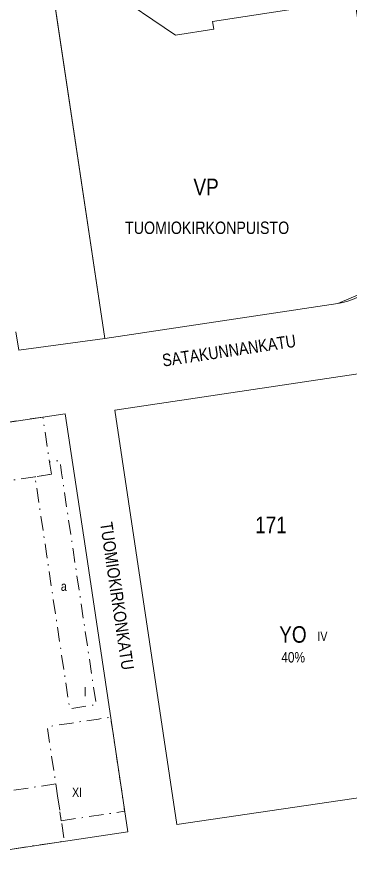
# Model space of a CAD drawing. Header units: metres. Extents: x 24485995 to 24488038, y 6819999 to 6822001.
# Drawn here: x 24487690 to 24487770.6, y 6821278.4 to 6821482.8 of the extents above; entities that cross this region are included whole.
import ezdxf

# ---------------------------------------------------------------- set-up
doc = ezdxf.new("R2010")
doc.units = ezdxf.units.M
for name, pattern in [('k10020', [0]), ('k10040', [10.3, 3.5, -1.5, 0.3, -1.5, 3.5]), ('k10vi1', [0])]:
    doc.linetypes.add(name, pattern=pattern)
for name, color, linetype, lineweight in [('AK_AsemakaavaTeksti_Kadun_puistonnimi', 7, 'Continuous', 0), ('AK_AsemakaavaTeksti_Korttelinumero', 7, 'Continuous', 0), ('AK_AsemakaavaViiva_Kaupunginosan_raja', 7, 'Continuous', 0), ('AK_Kaavamerkinta_Kayttotarkoitusalue', 7, 'Continuous', 0), ('AK_KayttotarkoitusSymboliViiva_Virkistysalueen_kuvio_murtoviiva', 7, 'Continuous', 0), ('AK_KayttotarkoitusViiva', 7, 'Continuous', 0), ('AK_MuuAsemakaavaTeksti_Alueenosan_kayttotarkoitus', 7, 'Continuous', 0), ('AK_MuuAsemakaavaViiva_alueenosan_raja', 7, 'Continuous', 0), ('AK_RakennusalaTeksti_Kerrosala_tai_luku', 7, 'Continuous', 0), ('AK_RakennusalaTeksti_Rakennusoikeus', 7, 'Continuous', 0)]:
    doc.layers.add(name, color=color, linetype=linetype, lineweight=lineweight)
doc.styles.add('ArialNarrow', font='ARIALN.TTF')

msp = doc.modelspace()

# ---------------------------------------------------------------- linework, layer by layer
at = {"layer": 'AK_AsemakaavaViiva_Kaupunginosan_raja', "linetype": 'k10020', "lineweight": 9, "flags": 128}
for points in [[(24487711.25, 6821405.07), (24487767.65, 6821413.49)], [(24487689.77, 6821406.7), (24487690.43, 6821402.25)], [(24487690.43, 6821402.25), (24487711.25, 6821405.07)]]:
    msp.add_lwpolyline(points, dxfattribs=at)
at = {"layer": 'AK_AsemakaavaViiva_Kaupunginosan_raja', "linetype": 'k10020', "lineweight": 9}
msp.add_arc((24487765.46, 6821428.3), 14.97, 278.4177, 353.1183, dxfattribs=at)
at = {"layer": 'AK_KayttotarkoitusSymboliViiva_Virkistysalueen_kuvio_murtoviiva', "linetype": 'k10vi1', "lineweight": 9, "flags": 128}
msp.add_lwpolyline([(24487690.66, 6821542.86), (24487711.25, 6821405.07), (24487767.65, 6821413.49), (24487774.7, 6821416.52), (24487779.32, 6821422.65), (24487780.32, 6821426.51), (24487780.26, 6821430.57), (24487770.44, 6821495.6), (24487759.98, 6821485.14), (24487737.34, 6821481.72), (24487737.62, 6821479.84), (24487728.38, 6821478.44), (24487712.16, 6821489.46), (24487709.84, 6821489.11), (24487705.93, 6821516.3), (24487715.03, 6821517.68), (24487713.98, 6821524.6), (24487717.01, 6821528.7), (24487764.37, 6821535.85), (24487760.85, 6821559.15), (24487750.39, 6821580.04), (24487717.33, 6821575.05), (24487692.26, 6821548.03)], dxfattribs=at)
at = {"layer": 'AK_KayttotarkoitusViiva', "linetype": 'Continuous', "lineweight": 20, "flags": 128}
for points in [[(24487767.65, 6821413.49), (24487711.25, 6821405.07), (24487690.22, 6821545.83), (24487717.33, 6821575.05), (24487750.39, 6821580.04), (24487760.85, 6821559.15), (24487764.37, 6821535.85)], [(24487770.44, 6821495.6), (24487759.98, 6821485.14), (24487737.34, 6821481.72), (24487737.62, 6821479.84), (24487728.38, 6821478.44), (24487712.16, 6821489.46), (24487709.84, 6821489.11), (24487705.93, 6821516.3), (24487715.03, 6821517.68), (24487713.98, 6821524.6), (24487717.01, 6821528.7), (24487764.37, 6821535.85)], [(24487778.98, 6821397.49), (24487713.71, 6821387.74), (24487728.68, 6821287.53), (24487793.98, 6821297.11)], [(24487666.1, 6821381.56), (24487701.7, 6821386.88), (24487706.56, 6821354.37), (24487716.8, 6821285.79), (24487656.48, 6821276.77), (24487651.35, 6821311.06)]]:
    msp.add_lwpolyline(points, dxfattribs=at)
at = {"layer": 'AK_KayttotarkoitusViiva', "linetype": 'Continuous', "lineweight": 20}
msp.add_arc((24487765.46, 6821428.3), 14.97, 278.4177, 353.1183, dxfattribs=at)
at = {"layer": 'AK_MuuAsemakaavaViiva_alueenosan_raja', "linetype": 'k10040', "lineweight": 5, "flags": 128}
for points in [[(24487698.33, 6821372.23), (24487697.89, 6821375.19), (24487696.26, 6821386.07), (24487666.1, 6821381.56), (24487668.17, 6821367.72), (24487694.38, 6821371.63), (24487698.33, 6821372.23)], [(24487698.33, 6821372.23), (24487694.38, 6821371.63), (24487697.16, 6821352.97), (24487702.76, 6821315.54), (24487709.18, 6821316.5), (24487703.59, 6821353.93), (24487700.8, 6821372.6), (24487700.36, 6821375.56), (24487697.89, 6821375.19), (24487698.33, 6821372.23)], [(24487700.74, 6821288.45), (24487706.67, 6821289.33), (24487713.1, 6821290.29), (24487716.07, 6821290.74), (24487712.67, 6821313.48), (24487709.7, 6821313.04), (24487703.27, 6821312.08), (24487697.34, 6821311.19), (24487699.41, 6821297.35), (24487700.74, 6821288.45)], [(24487699.41, 6821297.35), (24487670.73, 6821293.06), (24487669.74, 6821292.91), (24487671.07, 6821284.02), (24487671.81, 6821279.07), (24487672.79, 6821279.21), (24487701.48, 6821283.5), (24487700.74, 6821288.45), (24487699.41, 6821297.35)]]:
    msp.add_lwpolyline(points, dxfattribs=at)

# ---------------------------------------------------------------- texts
at = {"layer": 'AK_AsemakaavaTeksti_Kadun_puistonnimi', "linetype": 'Continuous', "lineweight": 5, "style": 'ArialNarrow'}
msp.add_text('TUOMIOKIRKONPUISTO', height=3, dxfattribs=at).set_placement((24487716.17, 6821430.33))
for s, rotation, p in [('SATAKUNNANKATU', 8.4912, (24487725.4, 6821398.25)), ('TUOMIOKIRKONKATU', 278.4491, (24487710.1, 6821360.42))]:
    msp.add_text(s, height=3, rotation=rotation, dxfattribs=at).set_placement(p)
at = {"layer": 'AK_AsemakaavaTeksti_Korttelinumero', "linetype": 'Continuous', "lineweight": 5, "style": 'ArialNarrow'}
msp.add_text('171', height=4, dxfattribs=at).set_placement((24487747.64, 6821357.98))
at = {"layer": 'AK_Kaavamerkinta_Kayttotarkoitusalue', "linetype": 'Continuous', "lineweight": 0, "style": 'ArialNarrow'}
for s, p in [('VP', (24487732.72, 6821439.71)), ('YO', (24487753.47, 6821331.49))]:
    msp.add_text(s, height=4, dxfattribs=at).set_placement(p)
at = {"layer": 'AK_MuuAsemakaavaTeksti_Alueenosan_kayttotarkoitus', "linetype": 'Continuous', "lineweight": 0, "style": 'ArialNarrow'}
msp.add_text('a', height=2.25, dxfattribs=at).set_placement((24487700.63, 6821344.03))
at = {"layer": 'AK_RakennusalaTeksti_Kerrosala_tai_luku', "linetype": 'Continuous', "lineweight": 0, "style": 'ArialNarrow'}
for s, p in [('IV', (24487762.7, 6821331.92)), ('I', (24487706.13, 6821318.52)), ('XI', (24487703.34, 6821294.21))]:
    msp.add_text(s, height=2.25, dxfattribs=at).set_placement(p)
at = {"layer": 'AK_RakennusalaTeksti_Rakennusoikeus', "linetype": 'Continuous', "lineweight": 0, "style": 'ArialNarrow'}
msp.add_text('40%', height=2.5, dxfattribs=at).set_placement((24487753.97, 6821326.72))

doc.saveas('drawing.dxf')
